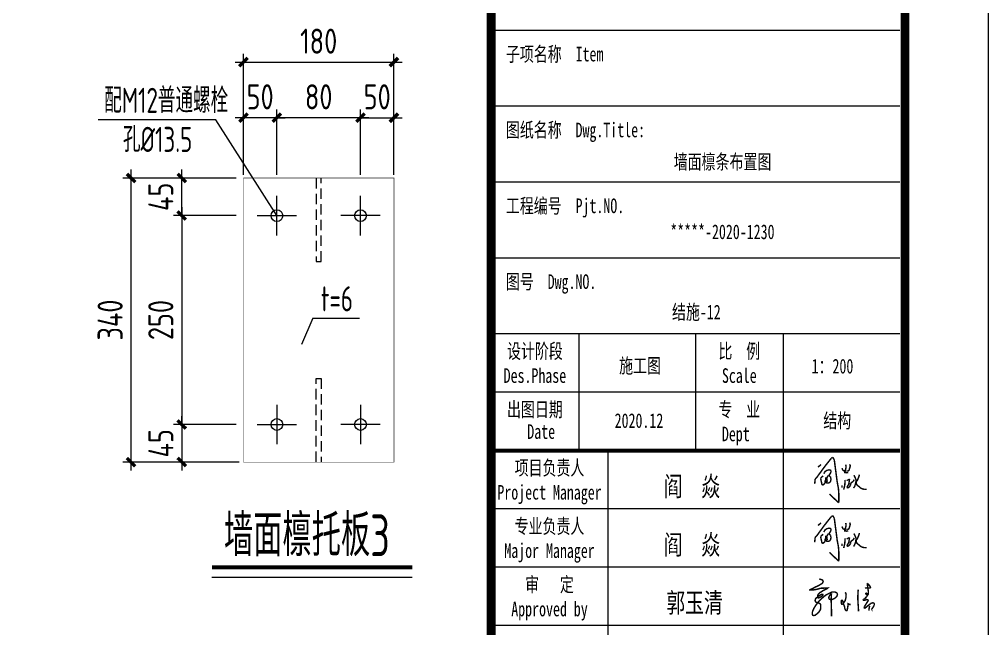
# Model space of a CAD drawing. Extents: x -33967 to 1773478, y -1022458 to -784650.
# Drawn here: x 1490113 to 1513294, y -1007847 to -993264 of the extents above; entities that cross this region are included whole.
import ezdxf
from ezdxf.enums import TextEntityAlignment as Align

# ---------------------------------------------------------------- set-up
doc = ezdxf.new("R2010")
doc.units = 0
doc.header["$LTSCALE"] = 1000
doc.header["$MEASUREMENT"] = 0
doc.linetypes.add('DASHED', pattern=[0.75, 0.5, -0.25])
for name, color, linetype in [('AXIS', 3, 'Continuous'), ('PUB_TEXT', 7, 'Continuous'), ('PUB_TITLE', 4, 'Continuous'), ('PZ', 202, 'Continuous'), ('TEXT', 7, 'Continuous'), ('图框文字', 120, 'Continuous'), ('框线', 252, 'Continuous')]:
    doc.layers.add(name, color=color, linetype=linetype)
doc.styles.add('_gyy_title_ST', font='', dxfattribs={"width": 0.8})
doc.styles.add('TSSD_Dimension', font='Tssdeng.shx', dxfattribs={"width": 0.8, "bigfont": 'hztxt.shx'})
doc.styles.add('TSSD_Label', font='tssdeng.shx', dxfattribs={"width": 0.7, "bigfont": 'hztxt.shx'})
doc.styles.get('_gyy_title_ST').set_extended_font_data('SimSun')
doc.dimstyles.new('TSSD_20_200', dxfattribs={"dimtxt": 600, "dimasz": 200, "dimexe": 200, "dimexo": 500, "dimgap": 200, "dimtad": 1, "dimdec": 0, "dimlfac": 0.05, "dimzin": 0, "dimdsep": 46, "dimtxsty": 'TSSD_Dimension', "dimblk": 'ARCHTICK', "dimblk1": 'ARCHTICK', "dimblk2": 'ARCHTICK', "dimcen": 0, "dimdle": 200, "dimclrt": 7, "dimadec": 0, "dimazin": 0, "dimtfac": 1, "dimtdec": 0, "dimtix": 1, "dimtmove": 2, "dimatfit": 3, "dimfxl": 1, "dimtolj": 1, "dimtzin": 0, "dimarcsym": 0})

# ---------------------------------------------------------------- blocks, each defined once
blk = doc.blocks.new('asdf')
at = {"color": 2, "lineweight": 25, "const_width": 25}
for points in [[(2531310, 1895199), (2531428, 1895348)], [(2531428, 1895348), (2531455, 1895365)], [(2531455, 1895365), (2531480, 1895318)], [(2531480, 1895318), (2531529, 1894945)], [(2531180, 1895021), (2531310, 1895199)], [(2531201, 1895196), (2531253, 1895242)], [(2531301, 1895084), (2531314, 1895109)], [(2531314, 1895109), (2531322, 1895121)], [(2531322, 1895121), (2531341, 1895136)], [(2531341, 1895136), (2531372, 1895148)], [(2531372, 1895148), (2531403, 1895151)], [(2531407, 1895082), (2531389, 1895056)], [(2531403, 1895151), (2531421, 1895140)], [(2531423, 1895114), (2531407, 1895082)], [(2531421, 1895140), (2531423, 1895114)], [(2531612, 1895178), (2531630, 1895135)], [(2531630, 1895135), (2531645, 1895132)], [(2531645, 1895132), (2531659, 1895133)], [(2531658, 1895106), (2531656, 1895092)], [(2531671, 1895149), (2531658, 1895106)], [(2531671, 1895106), (2531703, 1895096)], [(2531681, 1895194), (2531671, 1895149)], [(2531677, 1895238), (2531681, 1895194)], [(2531712, 1895127), (2531687, 1895132)], [(2531703, 1895096), (2531716, 1895110)], [(2531734, 1895144), (2531712, 1895127)], [(2531744, 1895184), (2531734, 1895144)], [(2531740, 1895244), (2531751, 1895233)], [(2531751, 1895205), (2531744, 1895184)], [(2531751, 1895233), (2531751, 1895205)], [(2531144, 1894910), (2531152, 1894991)], [(2531152, 1894991), (2531180, 1895021)], [(2531288, 1895046), (2531245, 1895006)], [(2531245, 1895006), (2531261, 1894932)], [(2531261, 1894932), (2531271, 1894889)], [(2531288, 1894893), (2531319, 1894920)], [(2531319, 1894920), (2531321, 1894951)], [(2531321, 1894951), (2531334, 1894984)], [(2531338, 1894938), (2531326, 1894956)], [(2531334, 1894984), (2531336, 1895022)], [(2531346, 1894925), (2531338, 1894938)], [(2531339, 1894936), (2531360, 1894945)], [(2531345, 1894996), (2531367, 1895042)], [(2531387, 1894925), (2531346, 1894925)], [(2531360, 1894945), (2531351, 1894996)], [(2531367, 1895042), (2531382, 1895054)], [(2531382, 1895054), (2531401, 1895042)], [(2531409, 1894940), (2531387, 1894925)], [(2531401, 1895042), (2531414, 1895027)], [(2531421, 1894971), (2531409, 1894940)], [(2531414, 1895027), (2531422, 1895000)], [(2531422, 1895000), (2531421, 1894971)], [(2531529, 1894945), (2531550, 1894833)], [(2531664, 1894948), (2531658, 1894880)], [(2531661, 1894978), (2531664, 1894948)], [(2531690, 1894965), (2531741, 1894991)], [(2531741, 1894991), (2531728, 1894906)], [(2531758, 1894919), (2531804, 1894953)], [(2531758, 1894885), (2531758, 1894919)], [(2531804, 1894953), (2531821, 1894982)], [(2531817, 1895058), (2531855, 1894974)], [(2531845, 1894919), (2531835, 1894880)], [(2531855, 1894974), (2531845, 1894919)], [(2531855, 1894949), (2531853, 1894942)], [(2531853, 1894942), (2531864, 1894888)], [(2531878, 1894974), (2531855, 1894949)], [(2531912, 1895067), (2531878, 1894974)], [(2531271, 1894889), (2531288, 1894893)], [(2531550, 1894833), (2531558, 1894732)], [(2531610, 1894887), (2531611, 1894847)], [(2531658, 1894880), (2531641, 1894811)], [(2531728, 1894906), (2531694, 1894847)], [(2531694, 1894847), (2531720, 1894839)], [(2531720, 1894839), (2531758, 1894885)], [(2531835, 1894880), (2531810, 1894836)], [(2531862, 1894897), (2531907, 1894859)], [(2531907, 1894859), (2531945, 1894828)], [(2531945, 1894828), (2531993, 1894816)], [(2531993, 1894816), (2532034, 1894816)], [(2531555, 1894585), (2531397, 1894735)], [(2531558, 1894626), (2531555, 1894585)], [(2531558, 1894732), (2531558, 1894626)]]:
    blk.add_lwpolyline(points, dxfattribs=at)
blk = doc.blocks.new('wfadf')
at = {"color": 2, "lineweight": 25, "const_width": 25}
for points in [[(2531221, 1893280), (2531268, 1893267), (2531280, 1893258), (2531285, 1893250), (2531289, 1893239), (2531287, 1893226), (2531279, 1893214), (2531266, 1893200), (2531240, 1893184), (2531192, 1893157), (2531155, 1893142), (2531122, 1893123), (2531089, 1893107), (2531063, 1893096), (2531061, 1893091), (2531109, 1893090), (2531136, 1893095), (2531162, 1893099), (2531182, 1893103), (2531204, 1893109), (2531229, 1893116), (2531261, 1893123), (2531306, 1893123), (2531348, 1893125), (2531368, 1893126), (2531354, 1893113), (2531289, 1893081), (2531258, 1893060), (2531236, 1893048), (2531213, 1893026), (2531203, 1893014), (2531197, 1892999), (2531197, 1892980), (2531197, 1892967), (2531201, 1892959), (2531209, 1892956), (2531223, 1892960), (2531255, 1892976), (2531265, 1892983), (2531278, 1892994), (2531283, 1893005), (2531283, 1893010), (2531280, 1893016), (2531268, 1893016), (2531256, 1893014), (2531231, 1892999), (2531206, 1892983), (2531187, 1892967), (2531163, 1892946), (2531155, 1892932), (2531152, 1892912), (2531156, 1892892), (2531169, 1892880), (2531194, 1892873), (2531218, 1892866), (2531239, 1892852), (2531246, 1892838), (2531245, 1892809), (2531246, 1892782), (2531243, 1892758), (2531229, 1892732), (2531210, 1892706), (2531188, 1892686), (2531165, 1892668), (2531149, 1892657), (2531130, 1892654), (2531116, 1892655), (2531107, 1892664), (2531102, 1892674), (2531102, 1892689), (2531104, 1892708), (2531111, 1892733), (2531129, 1892774), (2531149, 1892807), (2531168, 1892837), (2531190, 1892865), (2531212, 1892893), (2531255, 1892938), (2531298, 1892974), (2531333, 1893002), (2531366, 1893021), (2531413, 1893044), (2531436, 1893054), (2531455, 1893058), (2531478, 1893058), (2531506, 1893051), (2531525, 1893038), (2531531, 1893026), (2531534, 1893013), (2531528, 1892997), (2531522, 1892981), (2531502, 1892960), (2531479, 1892944), (2531442, 1892928), (2531413, 1892927), (2531395, 1892933), (2531387, 1892949), (2531386, 1892964), (2531390, 1892977), (2531398, 1892992), (2531412, 1893015), (2531422, 1893021), (2531431, 1893022), (2531425, 1892920), (2531430, 1892817), (2531432, 1892667), (2531432, 1892642)], [(2531889, 1893096), (2531883, 1892990), (2531884, 1892899), (2531891, 1892801), (2531895, 1892727)], [(2532003, 1893125), (2532035, 1893127)], [(2532035, 1893127), (2532056, 1893125)], [(2532045, 1893207), (2532044, 1893200)], [(2532044, 1893200), (2532056, 1893113)], [(2532059, 1893195), (2532045, 1893207)], [(2532056, 1893125), (2532090, 1893125)], [(2532056, 1893113), (2532062, 1893074)], [(2532075, 1893175), (2532059, 1893195)], [(2532091, 1893154), (2532075, 1893175)], [(2532090, 1893125), (2532105, 1893125)], [(2532105, 1893125), (2532091, 1893154)], [(2531661, 1893048), (2531679, 1893035), (2531682, 1893015), (2531680, 1892967), (2531667, 1892912), (2531644, 1892876), (2531631, 1892856), (2531618, 1892849), (2531606, 1892849), (2531599, 1892860), (2531598, 1892890), (2531603, 1892914), (2531616, 1892915), (2531626, 1892898), (2531636, 1892856), (2531655, 1892804), (2531659, 1892776), (2531664, 1892764), (2531672, 1892749), (2531680, 1892740), (2531686, 1892737), (2531691, 1892736), (2531697, 1892739), (2531704, 1892762), (2531713, 1892817), (2531715, 1892846), (2531715, 1892856), (2531741, 1892842), (2531758, 1892842)], [(2531975, 1892927), (2531970, 1892912)], [(2531999, 1892940), (2531975, 1892927)], [(2532033, 1892977), (2531999, 1892940)], [(2532019, 1893041), (2532060, 1893017)], [(2532020, 1893041), (2532019, 1893034), (2532020, 1893030), (2532021, 1893025), (2532022, 1893021), (2532024, 1893017), (2532028, 1893015), (2532030, 1893014), (2532052, 1893011), (2532057, 1893011)], [(2532021, 1892922), (2532026, 1892925)], [(2532026, 1892925), (2532030, 1892927)], [(2532030, 1892927), (2532039, 1892927)], [(2532060, 1893017), (2532033, 1892977)], [(2532039, 1892927), (2532055, 1892923)], [(2532064, 1893030), (2532057, 1893011)], [(2532062, 1893074), (2532064, 1893030)], [(2531970, 1892912), (2531986, 1892913)], [(2531986, 1892913), (2531999, 1892914)], [(2531992, 1892787), (2531992, 1892776)], [(2531992, 1892776), (2531999, 1892774)], [(2531996, 1892806), (2531992, 1892787)], [(2532021, 1892847), (2531996, 1892806)], [(2531999, 1892914), (2532006, 1892916)], [(2531999, 1892774), (2532017, 1892789)], [(2532006, 1892916), (2532021, 1892922)], [(2532017, 1892789), (2532063, 1892827)], [(2532055, 1892899), (2532021, 1892847)], [(2532055, 1892923), (2532063, 1892920)], [(2532064, 1892913), (2532055, 1892899)], [(2532063, 1892920), (2532064, 1892913)], [(2532063, 1892827), (2532100, 1892857)], [(2532085, 1892819), (2532074, 1892766), (2532074, 1892741), (2532074, 1892734)], [(2532100, 1892857), (2532115, 1892866)], [(2532119, 1892759), (2532108, 1892755)], [(2532115, 1892866), (2532132, 1892870)], [(2532129, 1892774), (2532119, 1892759)], [(2532150, 1892805), (2532129, 1892774)], [(2532132, 1892870), (2532148, 1892870)], [(2532148, 1892870), (2532160, 1892865)], [(2532164, 1892834), (2532150, 1892805)], [(2532160, 1892865), (2532166, 1892855)], [(2532166, 1892855), (2532164, 1892834)], [(2532133, 1892737), (2532125, 1892733)]]:
    blk.add_lwpolyline(points, dxfattribs=at)
blk = doc.blocks.new('_ArchTick')
at = {"color": 0, "linetype": 'ByBlock', "const_width": 0.4}
blk.add_lwpolyline([(-0.5, -0.5), (0.5, 0.5)], dxfattribs=at)
blk = doc.blocks.new('*D1930')
at = {"layer": 'AXIS', "color": 0, "linetype": 'ByBlock', "lineweight": -2, "transparency": 16777216}
for p, q in [((1498271, -996989), (1498271, -995418)), ((1499071, -996989), (1499071, -995418)), ((1498271, -995618), (1498071, -995618)), ((1498271, -995618), (1499071, -995618)), ((1499071, -995618), (1499271, -995618))]:
    blk.add_line(p, q, dxfattribs=at)
at = {"layer": 'Defpoints', "color": 0, "linetype": 'ByBlock', "transparency": 16777216}
for p in [(1499071, -995618), (1498271, -997489), (1499071, -997489)]:
    blk.add_point(p, dxfattribs=at)
at = {"layer": 'AXIS', "color": 0, "linetype": 'ByBlock', "lineweight": -2, "transparency": 16777216, "xscale": 200, "yscale": 200, "zscale": 200}
blk.add_blockref('_ArchTick', (1498271, -995618), dxfattribs=at)
at = {"layer": 'AXIS', "color": 0, "linetype": 'ByBlock', "lineweight": -2, "transparency": 16777216, "xscale": 200, "yscale": 200, "zscale": 200, "rotation": 180}
blk.add_blockref('_ArchTick', (1499071, -995618), dxfattribs=at)
at = {"layer": 'AXIS', "color": 7, "linetype": 'ByBlock', "transparency": 16777216, "insert": (1498671, -995118), "char_height": 600, "attachment_point": 5, "style": 'TSSD_Dimension'}
blk.add_mtext('\\A1;50', dxfattribs=at)
blk = doc.blocks.new('*D1931')
at = {"layer": 'AXIS', "color": 0, "linetype": 'ByBlock', "lineweight": -2, "transparency": 16777216}
for p, q in [((1496271, -996989), (1496271, -995418)), ((1498271, -996989), (1498271, -995418)), ((1498471, -995618), (1496071, -995618))]:
    blk.add_line(p, q, dxfattribs=at)
at = {"layer": 'Defpoints', "color": 0, "linetype": 'ByBlock', "transparency": 16777216}
for p in [(1496271, -995618), (1496271, -997489), (1498271, -997489)]:
    blk.add_point(p, dxfattribs=at)
at = {"layer": 'AXIS', "color": 0, "linetype": 'ByBlock', "lineweight": -2, "transparency": 16777216, "xscale": 200, "yscale": 200, "zscale": 200, "rotation": 180}
blk.add_blockref('_ArchTick', (1496271, -995618), dxfattribs=at)
at = {"layer": 'AXIS', "color": 0, "linetype": 'ByBlock', "lineweight": -2, "transparency": 16777216, "xscale": 200, "yscale": 200, "zscale": 200}
blk.add_blockref('_ArchTick', (1498271, -995618), dxfattribs=at)
at = {"layer": 'AXIS', "color": 7, "linetype": 'ByBlock', "transparency": 16777216, "insert": (1497271, -995118), "char_height": 600, "attachment_point": 5, "style": 'TSSD_Dimension'}
blk.add_mtext('\\A1;80', dxfattribs=at)
blk = doc.blocks.new('*D1932')
at = {"layer": 'AXIS', "color": 0, "linetype": 'ByBlock', "lineweight": -2, "transparency": 16777216}
for p, q in [((1495471, -996989), (1495471, -995418)), ((1496271, -996989), (1496271, -995418)), ((1495471, -995618), (1495271, -995618)), ((1496271, -995618), (1495471, -995618)), ((1496271, -995618), (1496471, -995618))]:
    blk.add_line(p, q, dxfattribs=at)
at = {"layer": 'Defpoints', "color": 0, "linetype": 'ByBlock', "transparency": 16777216}
for p in [(1495471, -995618), (1495471, -997489), (1496271, -997489)]:
    blk.add_point(p, dxfattribs=at)
at = {"layer": 'AXIS', "color": 0, "linetype": 'ByBlock', "lineweight": -2, "transparency": 16777216, "xscale": 200, "yscale": 200, "zscale": 200}
blk.add_blockref('_ArchTick', (1495471, -995618), dxfattribs=at)
at = {"layer": 'AXIS', "color": 0, "linetype": 'ByBlock', "lineweight": -2, "transparency": 16777216, "xscale": 200, "yscale": 200, "zscale": 200, "rotation": 180}
blk.add_blockref('_ArchTick', (1496271, -995618), dxfattribs=at)
at = {"layer": 'AXIS', "color": 7, "linetype": 'ByBlock', "transparency": 16777216, "insert": (1495871, -995118), "char_height": 600, "attachment_point": 5, "style": 'TSSD_Dimension'}
blk.add_mtext('\\A1;50', dxfattribs=at)
blk = doc.blocks.new('*D1933')
at = {"layer": 'AXIS', "color": 0, "linetype": 'ByBlock', "lineweight": -2, "transparency": 16777216}
for p, q in [((1493995, -997061), (1493995, -996861)), ((1495299, -997061), (1493795, -997061)), ((1493995, -997961), (1493995, -997061)), ((1495299, -997961), (1493795, -997961)), ((1493995, -997961), (1493995, -998161))]:
    blk.add_line(p, q, dxfattribs=at)
at = {"layer": 'Defpoints', "color": 0, "linetype": 'ByBlock', "transparency": 16777216}
for p in [(1493995, -997061), (1495799, -997061), (1495799, -997961)]:
    blk.add_point(p, dxfattribs=at)
at = {"layer": 'AXIS', "color": 0, "linetype": 'ByBlock', "lineweight": -2, "transparency": 16777216, "xscale": 200, "yscale": 200, "zscale": 200}
for p, rotation in [((1493995, -997061), 270), ((1493995, -997961), 90)]:
    blk.add_blockref('_ArchTick', p, dxfattribs=dict(at, rotation=rotation))
at = {"layer": 'AXIS', "color": 7, "linetype": 'ByBlock', "transparency": 16777216, "insert": (1493495, -997511), "char_height": 600, "attachment_point": 5, "rotation": 90, "style": 'TSSD_Dimension'}
blk.add_mtext('\\A1;45', dxfattribs=at)
blk = doc.blocks.new('*D1884')
at = {"layer": 'AXIS', "color": 0, "linetype": 'ByBlock', "lineweight": -2, "transparency": 16777216}
for p, q in [((1495199, -997961), (1493795, -997961)), ((1493995, -997761), (1493995, -1003161)), ((1495299, -1002961), (1493795, -1002961))]:
    blk.add_line(p, q, dxfattribs=at)
at = {"layer": 'Defpoints', "color": 0, "linetype": 'ByBlock', "transparency": 16777216}
for p in [(1495699, -997961), (1493995, -1002961), (1495799, -1002961)]:
    blk.add_point(p, dxfattribs=at)
at = {"layer": 'AXIS', "color": 0, "linetype": 'ByBlock', "lineweight": -2, "transparency": 16777216, "xscale": 200, "yscale": 200, "zscale": 200}
for p, rotation in [((1493995, -997961), 90), ((1493995, -1002961), 270)]:
    blk.add_blockref('_ArchTick', p, dxfattribs=dict(at, rotation=rotation))
at = {"layer": 'AXIS', "color": 7, "linetype": 'ByBlock', "transparency": 16777216, "insert": (1493495, -1000461), "char_height": 600, "attachment_point": 5, "rotation": 90, "style": 'TSSD_Dimension'}
blk.add_mtext('\\A1;250', dxfattribs=at)
blk = doc.blocks.new('*D1885')
at = {"layer": 'AXIS', "color": 0, "linetype": 'ByBlock', "lineweight": -2, "transparency": 16777216}
for p, q in [((1493997, -1002961), (1493997, -1002761)), ((1495271, -1002961), (1493797, -1002961)), ((1493997, -1002961), (1493997, -1003861)), ((1495371, -1003861), (1493797, -1003861)), ((1493997, -1003861), (1493997, -1004061))]:
    blk.add_line(p, q, dxfattribs=at)
at = {"layer": 'Defpoints', "color": 0, "linetype": 'ByBlock', "transparency": 16777216}
for p in [(1495771, -1002961), (1493997, -1003861), (1495871, -1003861)]:
    blk.add_point(p, dxfattribs=at)
at = {"layer": 'AXIS', "color": 0, "linetype": 'ByBlock', "lineweight": -2, "transparency": 16777216, "xscale": 200, "yscale": 200, "zscale": 200}
for p, rotation in [((1493997, -1002961), 270), ((1493997, -1003861), 90)]:
    blk.add_blockref('_ArchTick', p, dxfattribs=dict(at, rotation=rotation))
at = {"layer": 'AXIS', "color": 7, "linetype": 'ByBlock', "transparency": 16777216, "insert": (1493497, -1003411), "char_height": 600, "attachment_point": 5, "rotation": 90, "style": 'TSSD_Dimension'}
blk.add_mtext('\\A1;45', dxfattribs=at)
blk = doc.blocks.new('*D1934')
at = {"layer": 'AXIS', "color": 0, "linetype": 'ByBlock', "lineweight": -2, "transparency": 16777216}
for p, q in [((1492783, -1004061), (1492783, -996861)), ((1494971, -997061), (1492583, -997061)), ((1494971, -1003861), (1492583, -1003861))]:
    blk.add_line(p, q, dxfattribs=at)
at = {"layer": 'Defpoints', "color": 0, "linetype": 'ByBlock', "transparency": 16777216}
for p in [(1492783, -997061), (1495471, -997061), (1495471, -1003861)]:
    blk.add_point(p, dxfattribs=at)
at = {"layer": 'AXIS', "color": 0, "linetype": 'ByBlock', "lineweight": -2, "transparency": 16777216, "xscale": 200, "yscale": 200, "zscale": 200}
for p, rotation in [((1492783, -997061), 90), ((1492783, -1003861), 270)]:
    blk.add_blockref('_ArchTick', p, dxfattribs=dict(at, rotation=rotation))
at = {"layer": 'AXIS', "color": 7, "linetype": 'ByBlock', "transparency": 16777216, "insert": (1492283, -1000461), "char_height": 600, "attachment_point": 5, "rotation": 90, "style": 'TSSD_Dimension'}
blk.add_mtext('\\A1;340', dxfattribs=at)
blk = doc.blocks.new('*D1935')
at = {"layer": 'AXIS', "color": 0, "linetype": 'ByBlock', "lineweight": -2, "transparency": 16777216}
for p, q in [((1495471, -996561), (1495471, -994086)), ((1499071, -996561), (1499071, -994086)), ((1495271, -994286), (1499271, -994286))]:
    blk.add_line(p, q, dxfattribs=at)
at = {"layer": 'Defpoints', "color": 0, "linetype": 'ByBlock', "transparency": 16777216}
for p in [(1499071, -994286), (1495471, -997061), (1499071, -997061)]:
    blk.add_point(p, dxfattribs=at)
at = {"layer": 'AXIS', "color": 0, "linetype": 'ByBlock', "lineweight": -2, "transparency": 16777216, "xscale": 200, "yscale": 200, "zscale": 200, "rotation": 180}
blk.add_blockref('_ArchTick', (1495471, -994286), dxfattribs=at)
at = {"layer": 'AXIS', "color": 0, "linetype": 'ByBlock', "lineweight": -2, "transparency": 16777216, "xscale": 200, "yscale": 200, "zscale": 200}
blk.add_blockref('_ArchTick', (1499071, -994286), dxfattribs=at)
at = {"layer": 'AXIS', "color": 7, "linetype": 'ByBlock', "transparency": 16777216, "insert": (1497271, -993786), "char_height": 600, "attachment_point": 5, "style": 'TSSD_Dimension'}
blk.add_mtext('\\A1;180', dxfattribs=at)

msp = doc.modelspace()

# ---------------------------------------------------------------- linework, layer by layer
at = {"color": 3, "const_width": 100, "elevation": 0}
msp.add_lwpolyline([(1494716.4, -1006379.4), (1499509.1, -1006379.4)], dxfattribs=at)
at = {"color": 3, "elevation": 0}
msp.add_lwpolyline([(1494716.4, -1006619.4), (1499509.1, -1006619.4)], dxfattribs=at)
at = {"layer": 'AXIS', "linetype": 'ByBlock'}
for p, q in [((1494815.2, -995666.4), (1491993.2, -995666.4)), ((1496271.2, -997961.4), (1494815.2, -995666.4)), ((1497133.8, -1000415.5), (1496863.2, -1001045.8)), ((1497133.8, -1000415.5), (1498245.8, -1000415.5))]:
    msp.add_line(p, q, dxfattribs=at)
at = {"layer": 'PUB_TITLE'}
for p, q in [((1511172.3, -993529.1), (1501395.4, -993529.1)), ((1511172.3, -995344.8), (1501395.4, -995344.8)), ((1511172.3, -997160.6), (1501395.4, -997160.6)), ((1511172.3, -998976.3), (1501395.4, -998976.3)), ((1511172.3, -1000792), (1501395.4, -1000792)), ((1503490.5, -1000792), (1503490.5, -1003585.4)), ((1506283.9, -1000792), (1506283.9, -1003585.4)), ((1508378.9, -1000792), (1508378.9, -1013362.3)), ((1511172.3, -1002188.7), (1501395.4, -1002188.7)), ((1504188.8, -1003585.4), (1504188.8, -1013362.3)), ((1511172.3, -1004982.1), (1501395.4, -1004982.1)), ((1511172.3, -1006378.8), (1501395.4, -1006378.8)), ((1511172.3, -1007775.5), (1501395.4, -1007775.5))]:
    msp.add_line(p, q, dxfattribs=at)
msp.add_lwpolyline([(1394494.4, -1022458.4), (1513294.4, -1022458.4), (1513294.4, -938458.4), (1394494.4, -938458.4)], close=True, dxfattribs=at)
at = {"layer": 'PUB_TITLE', "const_width": 212.1}
for points in [[(1397314.7, -1021044.2), (1397314.7, -939872.6), (1511294.4, -939872.6), (1511294.4, -1021044.2)], [(1501395.4, -939872.6), (1511294.4, -939872.6), (1511294.4, -1021044.2), (1501395.4, -1021044.2)]]:
    msp.add_lwpolyline(points, close=True, dxfattribs=at)
at = {"layer": 'PUB_TITLE', "const_width": 97.8}
msp.add_lwpolyline([(1501395.4, -1003585.4), (1511172.3, -1003585.4)], dxfattribs=at)
at = {"layer": 'PZ', "linetype": 'DASHED', "ltscale": 0.5}
for p, q in [((1497211.1, -997061.4), (1497211.1, -999061.4)), ((1497331.1, -999061.4), (1497331.1, -997061.4)), ((1497211.1, -999061.4), (1497331.1, -999061.4)), ((1497211.1, -1001861.3), (1497331.1, -1001861.3)), ((1497211.1, -1003861.3), (1497211.1, -1001861.3)), ((1497331.1, -1001861.3), (1497331.1, -1003861.3))]:
    msp.add_line(p, q, dxfattribs=at)
at = {"layer": 'PZ', "const_width": 11.2, "elevation": 0}
msp.add_lwpolyline([(1495471.2, -1003861.3), (1495471.1, -997061.4), (1499071.1, -997061.4), (1499071.2, -1003861.3)], close=True, dxfattribs=at)
at = {"layer": 'PZ'}
for centre in [(1496271.2, -997961.4), (1498271.2, -997961.4), (1496271.2, -1002961.4), (1498271.2, -1002961.3)]:
    msp.add_circle(centre, 140, dxfattribs=at)
at = {"layer": '框线'}
for p, q in [((1496271.2, -998433.5), (1496271.2, -997489.3)), ((1498271.2, -998433.5), (1498271.2, -997489.3)), ((1495799, -997961.4), (1496743.3, -997961.4)), ((1498743.3, -997961.4), (1497799, -997961.4)), ((1496271.2, -1002489.2), (1496271.2, -1003433.5)), ((1498271.2, -1002489.2), (1498271.2, -1003433.4)), ((1495799.1, -1002961.4), (1496743.4, -1002961.3)), ((1498743.4, -1002961.3), (1497799.1, -1002961.3))]:
    msp.add_line(p, q, dxfattribs=at)

# ---------------------------------------------------------------- block references
at = {"layer": '图框文字', "xscale": 1.39670375, "yscale": 1.39670375, "zscale": 1.39670375}
for name, p in [('asdf', (-2026123.7, -3651009.7)), ('asdf', (-2026123.7, -3652406.4)), ('wfadf', (-2026123.7, -3651009.7))]:
    msp.add_blockref(name, p, dxfattribs=at)

# ---------------------------------------------------------------- texts
at = {"layer": 'PUB_TEXT', "style": 'TSSD_Dimension', "width": 0.7}
for s, p in [('配M12普通螺栓', (1492141.2, -995502.4)), ('孔%%c13.5', (1492590.2, -996437.4)), ('t=6', (1497325.9, -1000252.9))]:
    msp.add_text(s, height=600, dxfattribs=at).set_placement(p)
at = {"layer": 'PUB_TITLE', "style": '_gyy_title_ST', "width": 0.7}
for s, height, p in [('子项名称  Item', 349.18, (1501748.8, -994269.4)), ('图纸名称  Dwg.Title:', 349.176, (1501748.8, -996085.1)), ('工程编号  Pjt.NO.', 349.176, (1501748.8, -997900.8)), ('图号  Dwg.NO.', 349.176, (1501748.8, -999716.5))]:
    msp.add_text(s, height=height, dxfattribs=at).set_placement(p)
at = {"layer": 'PUB_TITLE', "color": 6, "style": '_gyy_title_ST', "width": 0.7}
msp.add_text('墙面檩条布置图', height=349.18, dxfattribs=at).set_placement((1506931, -996664.4), align=Align.MIDDLE)
at = {"layer": 'PUB_TITLE', "color": 2, "style": '_gyy_title_ST', "width": 0.7}
msp.add_text('*****-2020-1230', height=349.176, dxfattribs=at).set_placement((1506927.2, -998523.4), align=Align.CENTER)
at = {"layer": 'PUB_TITLE', "color": 6, "style": '_gyy_title_ST', "width": 0.7}
msp.add_text('结施-12', height=349.18, dxfattribs=at).set_placement((1506303.9, -1000444), align=Align.CENTER)
at = {"layer": 'PUB_TITLE', "style": '_gyy_title_ST', "width": 0.7}
for s, height, p in [('设计阶段', 349.18, (1502442.9, -1001378.6)), ('比  例', 349.18, (1507331.4, -1001378.6)), ('Des.Phase', 349.18, (1502442.9, -1001965.2)), ('Scale', 349.18, (1507331.4, -1001965.2)), ('出图日期', 349.18, (1502442.9, -1002775.3)), ('专  业', 349.18, (1507331.4, -1002775.3)), ('Date', 349.18, (1502593.2, -1003304.7)), ('Dept ', 349.18, (1507331.4, -1003361.9)), ('项目负责人', 349.18, (1502792.1, -1004172)), ('Project Manager', 349.176, (1502792.1, -1004758.6)), ('专业负责人', 349.18, (1502792.1, -1005568.7)), ('Major Manager', 349.176, (1502792.1, -1006155.3)), ('审   定', 349.18, (1502792.1, -1006965.4)), ('Approved by', 349.176, (1502792.1, -1007552))]:
    msp.add_text(s, height=height, dxfattribs=at).set_placement(p, align=Align.CENTER)
at = {"layer": 'TEXT', "color": 3, "style": '_gyy_title_ST', "width": 0.7}
for s, p in [('阎  焱', (1505523.3, -1004678.4)), ('阎  焱', (1505523.3, -1006075.1)), ('郭玉清', (1505586.2, -1007463.8))]:
    msp.add_text(s, height=471.58, dxfattribs=at).set_placement(p)
at = {"layer": 'TEXT', "style": 'TSSD_Label', "width": 0.7}
msp.add_text('墙面檩托板3', height=1000, dxfattribs=at).set_placement((1495004.3, -1006113.8))
at = {"layer": '图框文字', "color": 7, "style": '_gyy_title_ST', "width": 0.7}
for s, p in [('施工图', (1504957.5, -1001728.4)), ('1：200', (1509559.7, -1001739.5)), ('2020.12', (1504931.6, -1003043)), ('结构', (1509673.9, -1003043))]:
    msp.add_text(s, height=349.18, dxfattribs=at).set_placement(p, align=Align.CENTER)

# ---------------------------------------------------------------- dimensions: what is measured, and where the dimension line sits
at = {"layer": 'AXIS', "linetype": 'ByBlock'}
dim = msp.add_linear_dim(base=(1499071.1, -994286), p1=(1495471.1, -997061.4), p2=(1499071.1, -997061.4), dimstyle='TSSD_20_200', dxfattribs=at)
dim.commit()
dim.dimension.update_dxf_attribs({"geometry": '*D1935', "text_midpoint": (1497271.1, -993786)})
for base, p1, p2, text, picture, middle in [((1495471.2, -995618.5), (1496271.2, -997489.3), (1495471.2, -997489.3), '50', '*D1932', (1495871.2, -995118.5)), ((1496271.2, -995618.5), (1498271.2, -997489.3), (1496271.2, -997489.3), '80', '*D1931', (1497271.2, -995118.5)), ((1499071.2, -995618.5), (1498271.2, -997489.3), (1499071.2, -997489.3), '50', '*D1930', (1498671.2, -995118.5))]:
    dim = msp.add_linear_dim(base=base, p1=p1, p2=p2, text=text, dimstyle='TSSD_20_200', dxfattribs=at)
    dim.commit()
    dim.dimension.update_dxf_attribs({"geometry": picture, "text_midpoint": middle})
for base, p1, p2, picture, middle in [((1492782.7, -997061.4), (1495471.2, -1003861.3), (1495471.1, -997061.4), '*D1934', (1492282.7, -1000461.4)), ((1493994.8, -997061.4), (1495799, -997961.4), (1495799, -997061.4), '*D1933', (1493494.8, -997511.4)), ((1493994.8, -1002961.4), (1495699, -997961.4), (1495799.1, -1002961.4), '*D1884', (1493494.8, -1000461.4)), ((1493996.8, -1003861.3), (1495771.2, -1002961.3), (1495871.2, -1003861.3), '*D1885', (1493496.8, -1003411.3))]:
    dim = msp.add_linear_dim(base=base, p1=p1, p2=p2, angle=90, dimstyle='TSSD_20_200', dxfattribs=at)
    dim.commit()
    dim.dimension.update_dxf_attribs({"geometry": picture, "text_midpoint": middle})

doc.saveas('drawing.dxf')
